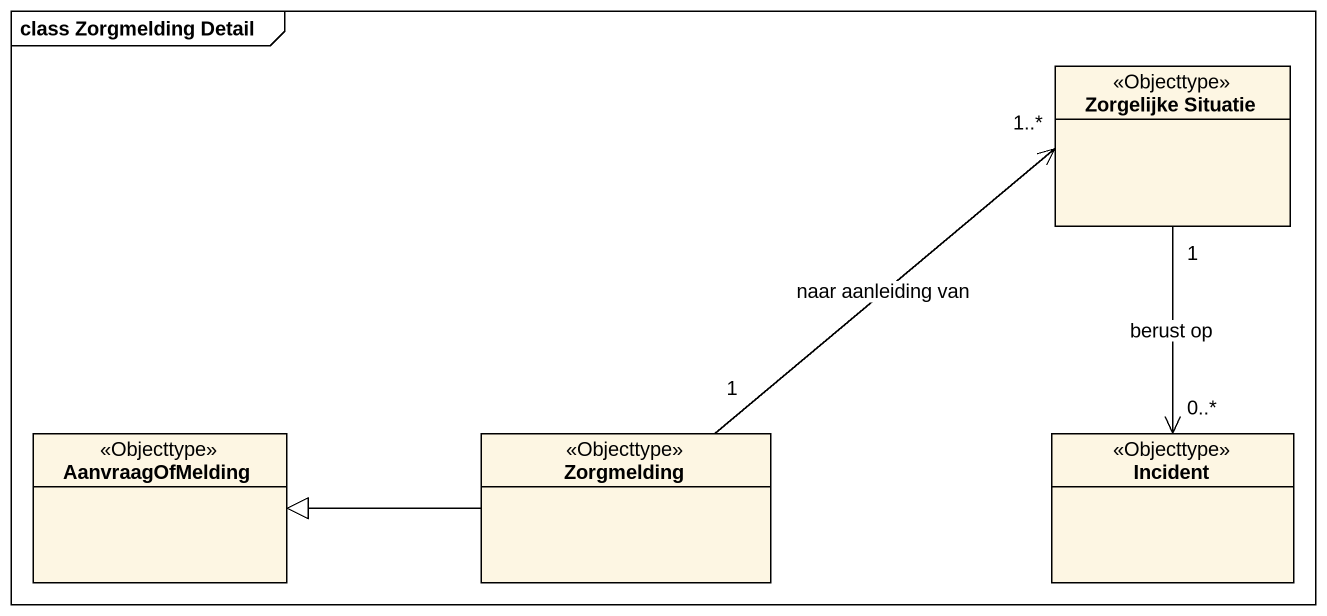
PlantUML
@startuml
mainframe class Zorgmelding Detail
hide circle
hide empty members
class "Zorgelijke Situatie" as Zorgelijke_Situatie <<Objecttype>>
class AanvraagOfMelding <<Objecttype>>
class Zorgmelding <<Objecttype>>
class Incident <<Objecttype>>
Zorgelijke_Situatie "1" --> "0..*" Incident : berust op
Zorgmelding "1" -up-> "1..*" Zorgelijke_Situatie : naar aanleiding van
Zorgmelding -left-|> AanvraagOfMelding
@enduml
